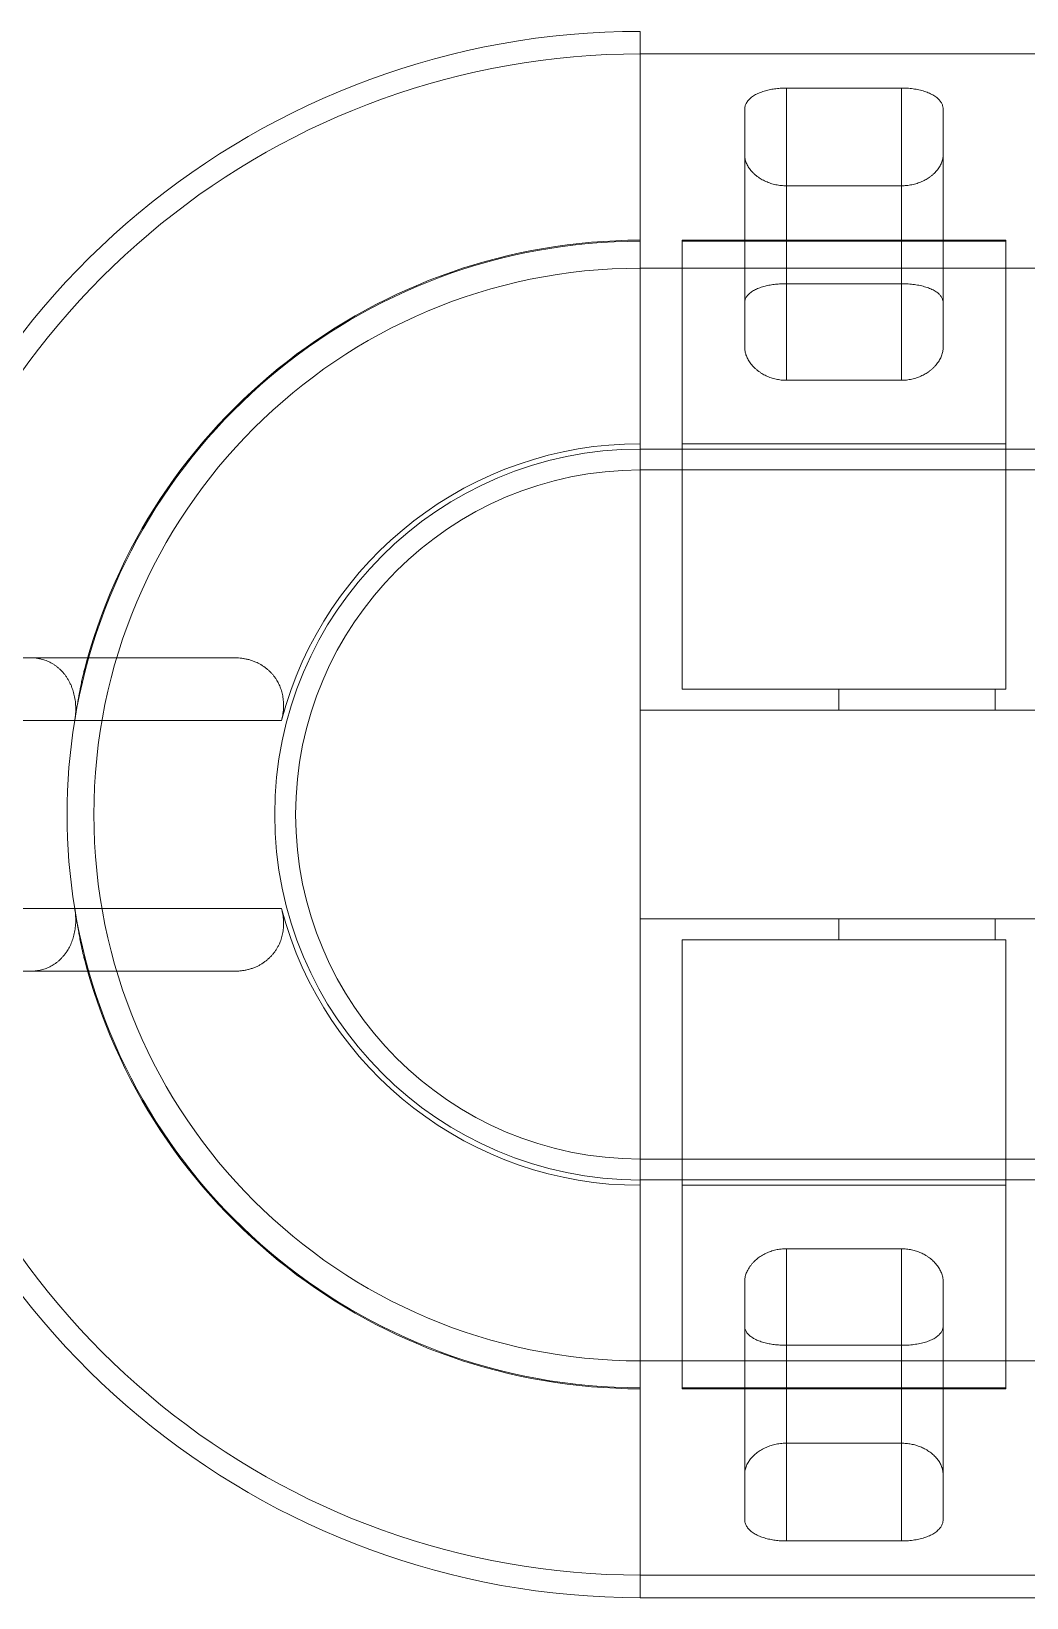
# Paper-space layout 'Presentación1' of a CAD drawing. Header units: millimetres. Extents: x 455 to 9071, y 15 to 4053.
# Drawn here: x 547.78 to 579.55, y 223.7 to 273.7 of the extents above; entities that cross this region are included whole.
import ezdxf

# ---------------------------------------------------------------- set-up
doc = ezdxf.new("R2010")
doc.units = ezdxf.units.MM
doc.layers.get('0').update_dxf_attribs({"color": 1})

psp = doc.layouts.new('Presentación1')

# ---------------------------------------------------------------- linework, layer by layer
at = {"linetype": 'Continuous', "lineweight": 15}
for p, q in [((567.215, 260.365, -2037.069), (567.215, 273.698, -2037.069)), ((567.215, 224.419, -2037.069), (567.215, 272.978, -2037.069)), ((687.215, 272.978, -2037.069), (567.215, 272.978, -2037.069)), ((571.882, 271.888, -2037.069), (575.548, 271.888, -2037.069)), ((571.882, 271.888, -2037.069), (571.882, 265.643, -2037.069)), ((575.548, 271.888, -2037.069), (575.548, 265.643, -2037.069)), ((570.548, 269.762, -2037.069), (570.548, 271.208, -2037.069)), ((570.548, 271.208, -2037.069), (570.548, 265.028, -2037.069)), ((576.882, 271.208, -2037.069), (576.882, 269.762, -2037.069)), ((576.882, 271.208, -2037.069), (576.882, 265.028, -2037.069)), ((570.548, 269.762, -2037.069), (570.548, 263.609, -2037.069)), ((576.882, 269.762, -2037.069), (576.882, 263.609, -2037.069)), ((575.548, 268.768, -2037.069), (571.882, 268.768, -2037.069)), ((571.882, 268.768, -2037.069), (571.882, 262.559, -2037.069)), ((575.548, 268.768, -2037.069), (575.548, 262.559, -2037.069)), ((567.215, 266.998, -2037.069), (567.215, 267.032, -2037.069)), ((567.215, 267.032, -2037.069), (567.215, 260.535, -2037.069)), ((568.548, 267.032, -2037.069), (568.548, 260.535, -2037.069)), ((578.882, 267.032, -2037.069), (568.548, 267.032, -2037.069)), ((568.548, 267.032, -2037.069), (568.548, 266.998, -2037.069)), ((578.882, 260.535, -2037.069), (578.882, 267.032, -2037.069)), ((578.882, 266.998, -2037.069), (578.882, 267.032, -2037.069)), ((567.215, 266.998, -2037.069), (567.215, 252.032, -2037.069)), ((578.882, 266.998, -2037.069), (568.548, 266.998, -2037.069)), ((568.548, 252.698, -2037.069), (568.548, 266.998, -2037.069)), ((578.882, 266.998, -2037.069), (578.882, 252.698, -2037.069)), ((567.215, 260.365, -2037.069), (567.215, 266.139, -2037.069)), ((687.215, 266.139, -2037.069), (567.215, 266.139, -2037.069)), ((571.882, 265.643, -2037.069), (575.548, 265.643, -2037.069)), ((570.548, 263.609, -2037.069), (570.548, 265.028, -2037.069)), ((576.882, 265.028, -2037.069), (576.882, 263.609, -2037.069)), ((575.548, 262.559, -2037.069), (571.882, 262.559, -2037.069)), ((567.215, 260.535, -2037.069), (567.215, 252.032, -2037.069)), ((578.882, 260.535, -2037.069), (568.548, 260.535, -2037.069)), ((568.548, 252.698, -2037.069), (568.548, 260.535, -2037.069)), ((578.882, 260.535, -2037.069), (578.882, 252.698, -2037.069)), ((687.215, 260.365, -2037.069), (567.215, 260.365, -2037.069)), ((567.215, 259.698, -2037.069), (567.215, 237.698, -2037.069)), ((687.215, 259.698, -2037.069), (567.215, 259.698, -2037.069)), ((542.788, 253.698, -2037.069), (549.627, 253.698, -2037.069)), ((543.456, 253.698, -2037.069), (547.779, 253.698, -2037.069)), ((547.779, 253.698, -2037.069), (554.288, 253.698, -2037.069)), ((554.288, 253.698, -2037.069), (549.627, 253.698, -2037.069)), ((578.882, 252.698, -2037.069), (568.548, 252.698, -2037.069)), ((573.548, 252.698, -2037.069), (568.548, 252.698, -2037.069)), ((573.548, 252.698, -2037.069), (573.548, 252.032, -2037.069)), ((573.548, 252.698, -2037.069), (578.548, 252.698, -2037.069)), ((578.548, 252.698, -2037.069), (578.548, 252.032, -2037.069)), ((578.882, 252.698, -2037.069), (578.548, 252.698, -2037.069)), ((567.215, 252.032, -2037.069), (615.215, 252.032, -2037.069)), ((567.215, 252.032, -2037.069), (573.548, 252.032, -2037.069)), ((578.548, 252.032, -2037.069), (573.548, 252.032, -2037.069)), ((578.548, 252.032, -2037.069), (585.215, 252.032, -2037.069)), ((542.412, 251.698, -2037.069), (549.163, 251.698, -2037.069)), ((549.166, 251.698, -2037.069), (555.765, 251.698, -2037.069)), ((542.412, 245.698, -2037.069), (549.163, 245.698, -2037.069)), ((549.166, 245.698, -2037.069), (555.765, 245.698, -2037.069)), ((615.215, 245.365, -2037.069), (567.215, 245.365, -2037.069)), ((567.215, 245.365, -2037.069), (567.215, 236.862, -2037.069)), ((573.548, 245.365, -2037.069), (567.215, 245.365, -2037.069)), ((567.215, 245.365, -2037.069), (567.215, 230.398, -2037.069)), ((578.548, 245.365, -2037.069), (573.548, 245.365, -2037.069)), ((573.548, 245.365, -2037.069), (573.548, 244.698, -2037.069)), ((585.215, 245.365, -2037.069), (578.548, 245.365, -2037.069)), ((578.548, 245.365, -2037.069), (578.548, 244.698, -2037.069)), ((568.548, 244.698, -2037.069), (573.548, 244.698, -2037.069)), ((568.548, 244.698, -2037.069), (578.882, 244.698, -2037.069)), ((568.548, 236.862, -2037.069), (568.548, 244.698, -2037.069)), ((568.548, 230.398, -2037.069), (568.548, 244.698, -2037.069)), ((573.548, 244.698, -2037.069), (578.548, 244.698, -2037.069)), ((578.548, 244.698, -2037.069), (578.882, 244.698, -2037.069)), ((578.882, 244.698, -2037.069), (578.882, 230.398, -2037.069)), ((578.882, 244.698, -2037.069), (578.882, 236.862, -2037.069)), ((542.788, 243.698, -2037.069), (549.627, 243.698, -2037.069)), ((547.779, 243.698, -2037.069), (543.456, 243.698, -2037.069)), ((547.779, 243.698, -2037.069), (554.288, 243.698, -2037.069)), ((549.627, 243.698, -2037.069), (554.288, 243.698, -2037.069)), ((687.215, 237.698, -2037.069), (567.215, 237.698, -2037.069)), ((687.215, 237.032, -2037.069), (567.215, 237.032, -2037.069)), ((567.215, 237.032, -2037.069), (567.215, 223.698, -2037.069)), ((567.215, 237.032, -2037.069), (567.215, 231.258, -2037.069)), ((567.215, 230.365, -2037.069), (567.215, 236.862, -2037.069)), ((568.548, 236.862, -2037.069), (568.548, 230.365, -2037.069)), ((578.882, 236.862, -2037.069), (568.548, 236.862, -2037.069)), ((578.882, 230.365, -2037.069), (578.882, 236.862, -2037.069)), ((575.548, 234.838, -2037.069), (571.882, 234.838, -2037.069)), ((571.882, 228.629, -2037.069), (571.882, 234.838, -2037.069)), ((575.548, 228.629, -2037.069), (575.548, 234.838, -2037.069)), ((570.548, 233.788, -2037.069), (570.548, 232.368, -2037.069)), ((570.548, 227.635, -2037.069), (570.548, 233.788, -2037.069)), ((576.882, 232.368, -2037.069), (576.882, 233.788, -2037.069)), ((576.882, 227.635, -2037.069), (576.882, 233.788, -2037.069)), ((570.548, 226.189, -2037.069), (570.548, 232.368, -2037.069)), ((576.882, 226.189, -2037.069), (576.882, 232.368, -2037.069)), ((571.882, 231.754, -2037.069), (575.548, 231.754, -2037.069)), ((571.882, 225.508, -2037.069), (571.882, 231.754, -2037.069)), ((575.548, 225.508, -2037.069), (575.548, 231.754, -2037.069)), ((687.215, 231.258, -2037.069), (567.215, 231.258, -2037.069)), ((567.215, 230.398, -2037.069), (567.215, 230.365, -2037.069)), ((568.548, 230.398, -2037.069), (568.548, 230.365, -2037.069)), ((578.882, 230.398, -2037.069), (568.548, 230.398, -2037.069)), ((578.882, 230.365, -2037.069), (568.548, 230.365, -2037.069)), ((578.882, 230.365, -2037.069), (578.882, 230.398, -2037.069)), ((575.548, 228.629, -2037.069), (571.882, 228.629, -2037.069)), ((570.548, 227.635, -2037.069), (570.548, 226.189, -2037.069)), ((576.882, 226.189, -2037.069), (576.882, 227.635, -2037.069)), ((571.882, 225.508, -2037.069), (575.548, 225.508, -2037.069)), ((687.215, 224.419, -2037.069), (567.215, 224.419, -2037.069)), ((567.215, 223.698, -2037.069), (687.215, 223.698, -2037.069))]:
    psp.add_line(p, q, dxfattribs=at)
for radius, start, end in [(25, 90, 169.6529), (24.279, 90, 168.1156), (18.333, 90, 165.8212), (18.3, 90, 170.5646), (17.44, 90, 270), (11.837, 90, 165.3185), (11.667, 90, 270), (11.667, 90, 270), (11, 90, 270), (18.297, 170.5631, 189.4369), (18.3, 189.4354, 270), (11.837, 194.6815, 270), (25, 190.3474, 270), (18.333, 194.1788, 270), (24.279, 191.8844, 270)]:
    psp.add_arc((567.215, 248.698, -2037.069), radius, start, end, dxfattribs=at)
for points, knots in [([(570.548, 271.208, -2037.069), (570.549, 271.224, -2037.069), (570.55, 271.256, -2037.069), (570.559, 271.305, -2037.069), (570.574, 271.352, -2037.069), (570.597, 271.401, -2037.069), (570.627, 271.451, -2037.069), (570.666, 271.501, -2037.069), (570.713, 271.549, -2037.069), (570.768, 271.595, -2037.069), (570.829, 271.638, -2037.069), (570.894, 271.677, -2037.069), (570.964, 271.712, -2037.069), (571.04, 271.745, -2037.069), (571.121, 271.775, -2037.069), (571.204, 271.8, -2037.069), (571.287, 271.822, -2037.069), (571.371, 271.84, -2037.069), (571.457, 271.856, -2037.069), (571.546, 271.868, -2037.069), (571.633, 271.878, -2037.069), (571.718, 271.884, -2037.069), (571.799, 271.888, -2037.069), (571.854, 271.888, -2037.069), (571.882, 271.888, -2037.069)], [0, 0, 0, 0, 0.0457008, 0.0914841, 0.1372632, 0.1829595, 0.2347211, 0.2866993, 0.3387322, 0.3906757, 0.4424074, 0.4897467, 0.5372988, 0.5849054, 0.6324246, 0.6797366, 0.7215369, 0.7635114, 0.8055373, 0.8474975, 0.8892822, 0.9261761, 0.963108, 1, 1, 1, 1]), ([(575.548, 271.888, -2037.069), (575.578, 271.888, -2037.069), (575.637, 271.888, -2037.069), (575.729, 271.883, -2037.069), (575.825, 271.875, -2037.069), (575.923, 271.863, -2037.069), (576.018, 271.848, -2037.069), (576.112, 271.83, -2037.069), (576.201, 271.807, -2037.069), (576.287, 271.782, -2037.069), (576.369, 271.753, -2037.069), (576.446, 271.721, -2037.069), (576.52, 271.686, -2037.069), (576.588, 271.646, -2037.069), (576.65, 271.605, -2037.069), (576.702, 271.563, -2037.069), (576.746, 271.52, -2037.069), (576.782, 271.479, -2037.069), (576.813, 271.436, -2037.069), (576.838, 271.391, -2037.069), (576.858, 271.347, -2037.069), (576.871, 271.301, -2037.069), (576.88, 271.255, -2037.069), (576.881, 271.223, -2037.069), (576.882, 271.208, -2037.069)], [0, 0, 0, 0, 0.03967, 0.079339, 0.124961, 0.170738, 0.216524, 0.262155, 0.308745, 0.355481, 0.402229, 0.448833, 0.498675, 0.548665, 0.598669, 0.648529, 0.692404, 0.736401, 0.780445, 0.824456, 0.868345, 0.912217, 0.956126, 1, 1, 1, 1]), ([(571.882, 268.768, -2037.069), (571.853, 268.768, -2037.069), (571.796, 268.769, -2037.069), (571.71, 268.776, -2037.069), (571.625, 268.787, -2037.069), (571.541, 268.802, -2037.069), (571.459, 268.822, -2037.069), (571.378, 268.845, -2037.069), (571.299, 268.873, -2037.069), (571.221, 268.905, -2037.069), (571.145, 268.942, -2037.069), (571.073, 268.982, -2037.069), (571.001, 269.027, -2037.069), (570.931, 269.078, -2037.069), (570.863, 269.134, -2037.069), (570.802, 269.193, -2037.069), (570.748, 269.254, -2037.069), (570.701, 269.315, -2037.069), (570.661, 269.376, -2037.069), (570.626, 269.439, -2037.069), (570.598, 269.503, -2037.069), (570.576, 269.567, -2037.069), (570.56, 269.632, -2037.069), (570.55, 269.697, -2037.069), (570.549, 269.74, -2037.069), (570.548, 269.762, -2037.069)], [0, 0, 0, 0, 0.036433, 0.072931, 0.109367, 0.146857, 0.184457, 0.222073, 0.259581, 0.300585, 0.341696, 0.382826, 0.423854, 0.472584, 0.521437, 0.570308, 0.619064, 0.666305, 0.713665, 0.761073, 0.808449, 0.855703, 0.903789, 0.951914, 1, 1, 1, 1]), ([(576.882, 269.762, -2037.069), (576.881, 269.74, -2037.069), (576.88, 269.697, -2037.069), (576.87, 269.632, -2037.069), (576.854, 269.567, -2037.069), (576.831, 269.502, -2037.069), (576.803, 269.437, -2037.069), (576.768, 269.374, -2037.069), (576.727, 269.312, -2037.069), (576.68, 269.252, -2037.069), (576.627, 269.193, -2037.069), (576.568, 269.136, -2037.069), (576.503, 269.081, -2037.069), (576.437, 269.032, -2037.069), (576.371, 268.99, -2037.069), (576.306, 268.953, -2037.069), (576.237, 268.918, -2037.069), (576.165, 268.887, -2037.069), (576.09, 268.858, -2037.069), (576.011, 268.833, -2037.069), (575.929, 268.811, -2037.069), (575.844, 268.793, -2037.069), (575.757, 268.78, -2037.069), (575.678, 268.772, -2037.069), (575.609, 268.768, -2037.069), (575.569, 268.768, -2037.069), (575.548, 268.768, -2037.069)], [0, 0, 0, 0, 0.047962, 0.096084, 0.144283, 0.19248, 0.240592, 0.288548, 0.335637, 0.382934, 0.430311, 0.477656, 0.524879, 0.571919, 0.609369, 0.646941, 0.684535, 0.722071, 0.759492, 0.797233, 0.835157, 0.873124, 0.911012, 0.948721, 0.97436, 1, 1, 1, 1]), ([(570.548, 265.028, -2037.069), (570.549, 265.044, -2037.069), (570.55, 265.075, -2037.069), (570.56, 265.121, -2037.069), (570.576, 265.166, -2037.069), (570.599, 265.211, -2037.069), (570.63, 265.256, -2037.069), (570.669, 265.301, -2037.069), (570.715, 265.343, -2037.069), (570.769, 265.384, -2037.069), (570.829, 265.422, -2037.069), (570.893, 265.456, -2037.069), (570.961, 265.486, -2037.069), (571.035, 265.515, -2037.069), (571.114, 265.541, -2037.069), (571.194, 265.563, -2037.069), (571.276, 265.582, -2037.069), (571.359, 265.599, -2037.069), (571.444, 265.612, -2037.069), (571.532, 265.624, -2037.069), (571.62, 265.632, -2037.069), (571.707, 265.638, -2037.069), (571.794, 265.642, -2037.069), (571.853, 265.642, -2037.069), (571.882, 265.643, -2037.069)], [0, 0, 0, 0, 0.046677, 0.093445, 0.140209, 0.18688, 0.237351, 0.288032, 0.33877, 0.38942, 0.439866, 0.486123, 0.532578, 0.579088, 0.625517, 0.671754, 0.713502, 0.755415, 0.797379, 0.839284, 0.881019, 0.920663, 0.960358, 1, 1, 1, 1]), ([(575.548, 265.643, -2037.069), (575.576, 265.643, -2037.069), (575.632, 265.642, -2037.069), (575.721, 265.639, -2037.069), (575.817, 265.632, -2037.069), (575.918, 265.622, -2037.069), (576.016, 265.608, -2037.069), (576.111, 265.591, -2037.069), (576.203, 265.571, -2037.069), (576.291, 265.548, -2037.069), (576.374, 265.522, -2037.069), (576.452, 265.493, -2037.069), (576.526, 265.461, -2037.069), (576.595, 265.425, -2037.069), (576.657, 265.387, -2037.069), (576.708, 265.349, -2037.069), (576.752, 265.31, -2037.069), (576.787, 265.272, -2037.069), (576.817, 265.233, -2037.069), (576.841, 265.192, -2037.069), (576.86, 265.152, -2037.069), (576.872, 265.111, -2037.069), (576.88, 265.07, -2037.069), (576.881, 265.042, -2037.069), (576.882, 265.028, -2037.069)], [0, 0, 0, 0, 0.037726, 0.075451, 0.122579, 0.169871, 0.217169, 0.264303, 0.312107, 0.360066, 0.408035, 0.455852, 0.506146, 0.556594, 0.607055, 0.657366, 0.700834, 0.744426, 0.788066, 0.831672, 0.875153, 0.916757, 0.958394, 1, 1, 1, 1]), ([(571.882, 262.559, -2037.069), (571.854, 262.559, -2037.069), (571.798, 262.56, -2037.069), (571.714, 262.567, -2037.069), (571.631, 262.579, -2037.069), (571.549, 262.595, -2037.069), (571.469, 262.615, -2037.069), (571.389, 262.639, -2037.069), (571.312, 262.668, -2037.069), (571.236, 262.701, -2037.069), (571.163, 262.737, -2037.069), (571.091, 262.779, -2037.069), (571.019, 262.826, -2037.069), (570.949, 262.878, -2037.069), (570.884, 262.934, -2037.069), (570.825, 262.991, -2037.069), (570.772, 263.051, -2037.069), (570.724, 263.112, -2037.069), (570.681, 263.175, -2037.069), (570.645, 263.239, -2037.069), (570.614, 263.303, -2037.069), (570.589, 263.367, -2037.069), (570.571, 263.428, -2037.069), (570.558, 263.489, -2037.069), (570.55, 263.549, -2037.069), (570.549, 263.589, -2037.069), (570.548, 263.609, -2037.069)], [0, 0, 0, 0, 0.035227, 0.070455, 0.106287, 0.142229, 0.178188, 0.214038, 0.252355, 0.290771, 0.329205, 0.367547, 0.413061, 0.458723, 0.504459, 0.55017, 0.595728, 0.642008, 0.688399, 0.734833, 0.781239, 0.827533, 0.870622, 0.913767, 0.956911, 1, 1, 1, 1]), ([(576.882, 263.609, -2037.069), (576.881, 263.587, -2037.069), (576.88, 263.543, -2037.069), (576.87, 263.477, -2037.069), (576.854, 263.41, -2037.069), (576.833, 263.343, -2037.069), (576.805, 263.277, -2037.069), (576.771, 263.211, -2037.069), (576.73, 263.146, -2037.069), (576.683, 263.081, -2037.069), (576.63, 263.018, -2037.069), (576.571, 262.957, -2037.069), (576.505, 262.898, -2037.069), (576.439, 262.846, -2037.069), (576.373, 262.8, -2037.069), (576.309, 262.761, -2037.069), (576.241, 262.724, -2037.069), (576.17, 262.69, -2037.069), (576.095, 262.658, -2037.069), (576.014, 262.63, -2037.069), (575.929, 262.606, -2037.069), (575.842, 262.586, -2037.069), (575.76, 262.573, -2037.069), (575.684, 262.564, -2037.069), (575.617, 262.56, -2037.069), (575.571, 262.559, -2037.069), (575.548, 262.559, -2037.069)], [0, 0, 0, 0, 0.047388, 0.094926, 0.142537, 0.190147, 0.237681, 0.285068, 0.332858, 0.380856, 0.428933, 0.476976, 0.524898, 0.572637, 0.609793, 0.647069, 0.684364, 0.7216, 0.758724, 0.797543, 0.836493, 0.875423, 0.914215, 0.9428, 0.971416, 1, 1, 1, 1]), ([(547.779, 253.698, -2037.069), (547.814, 253.698, -2037.069), (547.885, 253.696, -2037.069), (547.99, 253.683, -2037.069), (548.087, 253.664, -2037.069), (548.174, 253.639, -2037.069), (548.252, 253.612, -2037.069), (548.33, 253.579, -2037.069), (548.407, 253.541, -2037.069), (548.484, 253.496, -2037.069), (548.56, 253.444, -2037.069), (548.635, 253.386, -2037.069), (548.706, 253.321, -2037.069), (548.775, 253.25, -2037.069), (548.839, 253.175, -2037.069), (548.897, 253.095, -2037.069), (548.951, 253.011, -2037.069), (549.001, 252.922, -2037.069), (549.046, 252.827, -2037.069), (549.084, 252.732, -2037.069), (549.115, 252.637, -2037.069), (549.14, 252.545, -2037.069), (549.161, 252.45, -2037.069), (549.178, 252.352, -2037.069), (549.19, 252.249, -2037.069), (549.196, 252.143, -2037.069), (549.197, 252.032, -2037.069), (549.192, 251.921, -2037.069), (549.183, 251.809, -2037.069), (549.171, 251.735, -2037.069), (549.166, 251.698, -2037.069)], [0, 0, 0, 0, 0.04714, 0.09431, 0.141447, 0.17771, 0.214004, 0.250295, 0.286553, 0.324588, 0.362739, 0.400931, 0.439103, 0.477206, 0.515209, 0.550578, 0.586063, 0.621567, 0.657014, 0.692351, 0.722167, 0.752084, 0.782027, 0.811926, 0.841726, 0.87329, 0.904986, 0.93673, 0.968432, 1, 1, 1, 1]), ([(549.627, 253.698, -2037.069), (549.624, 253.698, -2037.069), (549.618, 253.697, -2037.069), (549.608, 253.687, -2037.069), (549.597, 253.672, -2037.069), (549.585, 253.65, -2037.069), (549.572, 253.622, -2037.069), (549.558, 253.587, -2037.069), (549.544, 253.548, -2037.069), (549.528, 253.503, -2037.069), (549.512, 253.452, -2037.069), (549.496, 253.395, -2037.069), (549.478, 253.333, -2037.069), (549.459, 253.264, -2037.069), (549.447, 253.214, -2037.069), (549.44, 253.189, -2037.069)], [0, 0, 0, 0, 0.075549, 0.151157, 0.226707, 0.304476, 0.382308, 0.460077, 0.535616, 0.611212, 0.686751, 0.764432, 0.842176, 0.919858, 1, 1, 1, 1]), ([(555.765, 251.698, -2037.069), (555.772, 251.729, -2037.069), (555.788, 251.791, -2037.069), (555.805, 251.885, -2037.069), (555.818, 251.979, -2037.069), (555.827, 252.073, -2037.069), (555.83, 252.166, -2037.069), (555.828, 252.259, -2037.069), (555.822, 252.35, -2037.069), (555.81, 252.439, -2037.069), (555.794, 252.526, -2037.069), (555.774, 252.609, -2037.069), (555.75, 252.689, -2037.069), (555.722, 252.766, -2037.069), (555.69, 252.84, -2037.069), (555.655, 252.91, -2037.069), (555.613, 252.984, -2037.069), (555.565, 253.059, -2037.069), (555.508, 253.134, -2037.069), (555.448, 253.205, -2037.069), (555.384, 253.27, -2037.069), (555.318, 253.33, -2037.069), (555.249, 253.386, -2037.069), (555.176, 253.438, -2037.069), (555.101, 253.485, -2037.069), (555.023, 253.527, -2037.069), (554.935, 253.569, -2037.069), (554.834, 253.608, -2037.069), (554.722, 253.643, -2037.069), (554.611, 253.668, -2037.069), (554.502, 253.686, -2037.069), (554.395, 253.696, -2037.069), (554.324, 253.698, -2037.069), (554.288, 253.698, -2037.069)], [0, 0, 0, 0, 0.026227, 0.052546, 0.07889, 0.105195, 0.131411, 0.157662, 0.184004, 0.210384, 0.236738, 0.262999, 0.288745, 0.314553, 0.340392, 0.366218, 0.391981, 0.424932, 0.45797, 0.491075, 0.524203, 0.557298, 0.590286, 0.62467, 0.659085, 0.693505, 0.727894, 0.775028, 0.822194, 0.869333, 0.912881, 0.95645, 1, 1, 1, 1]), ([(549.44, 253.189, -2037.069), (549.434, 253.164, -2037.069), (549.421, 253.113, -2037.069), (549.403, 253.031, -2037.069), (549.384, 252.944, -2037.069), (549.365, 252.852, -2037.069), (549.346, 252.756, -2037.069), (549.328, 252.657, -2037.069), (549.309, 252.556, -2037.069), (549.291, 252.453, -2037.069), (549.272, 252.347, -2037.069), (549.253, 252.237, -2037.069), (549.234, 252.125, -2037.069), (549.217, 252.024, -2037.069), (549.202, 251.934, -2037.069), (549.189, 251.856, -2037.069), (549.176, 251.777, -2037.069), (549.167, 251.725, -2037.069), (549.163, 251.698, -2037.069)], [0, 0, 0, 0, 0.066779, 0.13361, 0.200389, 0.269107, 0.337883, 0.406602, 0.473381, 0.540212, 0.606992, 0.675712, 0.744489, 0.813209, 0.859767, 0.906324, 0.953162, 1, 1, 1, 1]), ([(549.166, 245.698, -2037.069), (549.171, 245.664, -2037.069), (549.181, 245.596, -2037.069), (549.191, 245.493, -2037.069), (549.196, 245.39, -2037.069), (549.197, 245.287, -2037.069), (549.193, 245.187, -2037.069), (549.183, 245.088, -2037.069), (549.169, 244.991, -2037.069), (549.151, 244.896, -2037.069), (549.128, 244.804, -2037.069), (549.101, 244.715, -2037.069), (549.07, 244.629, -2037.069), (549.035, 244.547, -2037.069), (548.997, 244.468, -2037.069), (548.955, 244.393, -2037.069), (548.907, 244.317, -2037.069), (548.852, 244.24, -2037.069), (548.79, 244.164, -2037.069), (548.724, 244.094, -2037.069), (548.656, 244.029, -2037.069), (548.585, 243.971, -2037.069), (548.513, 243.92, -2037.069), (548.441, 243.875, -2037.069), (548.367, 243.836, -2037.069), (548.293, 243.801, -2037.069), (548.217, 243.772, -2037.069), (548.139, 243.747, -2037.069), (548.059, 243.727, -2037.069), (547.979, 243.713, -2037.069), (547.905, 243.704, -2037.069), (547.838, 243.699, -2037.069), (547.798, 243.699, -2037.069), (547.779, 243.698, -2037.069)], [0, 0, 0, 0, 0.029179, 0.058462, 0.087779, 0.117058, 0.146232, 0.175379, 0.204621, 0.233903, 0.263161, 0.292322, 0.321934, 0.351616, 0.381333, 0.411035, 0.440664, 0.477361, 0.514158, 0.551027, 0.587918, 0.624767, 0.661497, 0.696652, 0.731839, 0.76703, 0.802189, 0.838352, 0.874545, 0.910739, 0.946905, 0.973452, 1, 1, 1, 1]), ([(549.163, 245.698, -2037.069), (549.169, 245.661, -2037.069), (549.181, 245.586, -2037.069), (549.2, 245.474, -2037.069), (549.219, 245.362, -2037.069), (549.238, 245.249, -2037.069), (549.257, 245.137, -2037.069), (549.276, 245.028, -2037.069), (549.295, 244.923, -2037.069), (549.313, 244.82, -2037.069), (549.332, 244.72, -2037.069), (549.35, 244.621, -2037.069), (549.369, 244.526, -2037.069), (549.386, 244.444, -2037.069), (549.401, 244.374, -2037.069), (549.414, 244.317, -2037.069), (549.427, 244.261, -2037.069), (549.436, 244.225, -2037.069), (549.44, 244.208, -2037.069)], [0, 0, 0, 0, 0.06678, 0.133613, 0.200393, 0.269114, 0.33789, 0.406609, 0.473391, 0.540223, 0.607005, 0.675728, 0.744508, 0.813231, 0.859783, 0.906335, 0.953167, 1, 1, 1, 1]), ([(554.288, 243.698, -2037.069), (554.326, 243.699, -2037.069), (554.403, 243.701, -2037.069), (554.517, 243.713, -2037.069), (554.63, 243.732, -2037.069), (554.742, 243.759, -2037.069), (554.852, 243.795, -2037.069), (554.954, 243.836, -2037.069), (555.047, 243.882, -2037.069), (555.131, 243.93, -2037.069), (555.214, 243.985, -2037.069), (555.294, 244.046, -2037.069), (555.37, 244.113, -2037.069), (555.44, 244.184, -2037.069), (555.504, 244.258, -2037.069), (555.562, 244.334, -2037.069), (555.616, 244.416, -2037.069), (555.664, 244.504, -2037.069), (555.705, 244.591, -2037.069), (555.739, 244.676, -2037.069), (555.766, 244.759, -2037.069), (555.789, 244.845, -2037.069), (555.807, 244.934, -2037.069), (555.82, 245.025, -2037.069), (555.828, 245.118, -2037.069), (555.83, 245.214, -2037.069), (555.827, 245.311, -2037.069), (555.819, 245.408, -2037.069), (555.806, 245.506, -2037.069), (555.788, 245.602, -2037.069), (555.773, 245.666, -2037.069), (555.765, 245.698, -2037.069)], [0, 0, 0, 0, 0.046404, 0.092925, 0.139492, 0.186045, 0.232534, 0.278919, 0.316777, 0.354745, 0.392749, 0.43073, 0.468643, 0.506466, 0.539887, 0.573414, 0.606954, 0.640437, 0.673822, 0.700895, 0.728059, 0.755242, 0.782384, 0.809438, 0.836608, 0.863884, 0.891198, 0.918478, 0.945651, 0.972825, 1, 1, 1, 1]), ([(549.44, 244.208, -2037.069), (549.446, 244.183, -2037.069), (549.459, 244.135, -2037.069), (549.477, 244.068, -2037.069), (549.494, 244.006, -2037.069), (549.511, 243.948, -2037.069), (549.528, 243.896, -2037.069), (549.544, 243.849, -2037.069), (549.558, 243.809, -2037.069), (549.572, 243.775, -2037.069), (549.585, 243.747, -2037.069), (549.597, 243.725, -2037.069), (549.609, 243.709, -2037.069), (549.619, 243.7, -2037.069), (549.624, 243.699, -2037.069), (549.627, 243.698, -2037.069)], [0, 0, 0, 0, 0.076355, 0.152766, 0.229121, 0.307669, 0.38628, 0.464827, 0.541192, 0.617617, 0.693981, 0.772618, 0.851321, 0.929957, 1, 1, 1, 1]), ([(571.882, 234.838, -2037.069), (571.853, 234.837, -2037.069), (571.794, 234.836, -2037.069), (571.707, 234.829, -2037.069), (571.621, 234.817, -2037.069), (571.538, 234.8, -2037.069), (571.457, 234.779, -2037.069), (571.378, 234.754, -2037.069), (571.303, 234.725, -2037.069), (571.228, 234.692, -2037.069), (571.154, 234.655, -2037.069), (571.081, 234.612, -2037.069), (571.013, 234.567, -2037.069), (570.949, 234.519, -2037.069), (570.885, 234.464, -2037.069), (570.823, 234.403, -2037.069), (570.762, 234.335, -2037.069), (570.71, 234.265, -2037.069), (570.664, 234.194, -2037.069), (570.627, 234.124, -2037.069), (570.598, 234.055, -2037.069), (570.576, 233.988, -2037.069), (570.56, 233.921, -2037.069), (570.55, 233.854, -2037.069), (570.549, 233.81, -2037.069), (570.548, 233.788, -2037.069)], [0, 0, 0, 0, 0.036709, 0.073554, 0.110411, 0.147134, 0.183561, 0.220088, 0.256633, 0.29308, 0.334293, 0.375637, 0.417049, 0.458441, 0.499692, 0.551794, 0.604066, 0.656416, 0.708728, 0.760863, 0.808615, 0.856481, 0.904384, 0.952248, 1, 1, 1, 1]), ([(576.882, 233.788, -2037.069), (576.881, 233.811, -2037.069), (576.88, 233.858, -2037.069), (576.868, 233.929, -2037.069), (576.851, 233.998, -2037.069), (576.828, 234.066, -2037.069), (576.799, 234.132, -2037.069), (576.764, 234.197, -2037.069), (576.723, 234.262, -2037.069), (576.675, 234.325, -2037.069), (576.624, 234.386, -2037.069), (576.568, 234.443, -2037.069), (576.508, 234.496, -2037.069), (576.443, 234.548, -2037.069), (576.373, 234.597, -2037.069), (576.303, 234.639, -2037.069), (576.235, 234.676, -2037.069), (576.169, 234.708, -2037.069), (576.1, 234.736, -2037.069), (576.028, 234.762, -2037.069), (575.953, 234.784, -2037.069), (575.876, 234.803, -2037.069), (575.797, 234.818, -2037.069), (575.716, 234.829, -2037.069), (575.634, 234.836, -2037.069), (575.578, 234.838, -2037.069), (575.549, 234.838, -2037.069), (575.548, 234.838, -2037.069)], [0, 0, 0, 0, 0.05059, 0.101226, 0.151817, 0.199003, 0.24635, 0.293769, 0.341173, 0.388488, 0.435651, 0.479173, 0.522835, 0.566522, 0.610138, 0.65362, 0.687927, 0.722346, 0.756787, 0.791173, 0.825451, 0.860006, 0.894727, 0.929489, 0.964183, 0.998718, 1, 1, 1, 1]), ([(570.548, 232.368, -2037.069), (570.549, 232.352, -2037.069), (570.55, 232.32, -2037.069), (570.561, 232.272, -2037.069), (570.579, 232.224, -2037.069), (570.603, 232.179, -2037.069), (570.635, 232.134, -2037.069), (570.674, 232.091, -2037.069), (570.72, 232.05, -2037.069), (570.773, 232.01, -2037.069), (570.833, 231.973, -2037.069), (570.897, 231.939, -2037.069), (570.966, 231.908, -2037.069), (571.039, 231.881, -2037.069), (571.116, 231.855, -2037.069), (571.198, 231.833, -2037.069), (571.281, 231.813, -2037.069), (571.364, 231.797, -2037.069), (571.448, 231.784, -2037.069), (571.534, 231.773, -2037.069), (571.622, 231.764, -2037.069), (571.71, 231.758, -2037.069), (571.796, 231.755, -2037.069), (571.853, 231.754, -2037.069), (571.882, 231.754, -2037.069)], [0, 0, 0, 0, 0.048858, 0.097879, 0.146948, 0.195953, 0.244797, 0.293817, 0.343038, 0.392312, 0.441505, 0.490501, 0.53571, 0.581106, 0.626559, 0.671936, 0.717124, 0.758099, 0.799234, 0.840416, 0.881542, 0.922509, 0.961254, 1, 1, 1, 1]), ([(575.548, 231.754, -2037.069), (575.577, 231.754, -2037.069), (575.633, 231.755, -2037.069), (575.717, 231.758, -2037.069), (575.807, 231.764, -2037.069), (575.901, 231.773, -2037.069), (576, 231.786, -2037.069), (576.095, 231.802, -2037.069), (576.188, 231.822, -2037.069), (576.276, 231.844, -2037.069), (576.361, 231.87, -2037.069), (576.44, 231.898, -2037.069), (576.514, 231.93, -2037.069), (576.584, 231.965, -2037.069), (576.647, 232.004, -2037.069), (576.704, 232.044, -2037.069), (576.75, 232.085, -2037.069), (576.788, 232.126, -2037.069), (576.818, 232.166, -2037.069), (576.843, 232.207, -2037.069), (576.861, 232.249, -2037.069), (576.873, 232.29, -2037.069), (576.88, 232.33, -2037.069), (576.881, 232.356, -2037.069), (576.882, 232.368, -2037.069)], [0, 0, 0, 0, 0.038331, 0.076707, 0.115038, 0.162147, 0.209418, 0.256694, 0.303812, 0.351992, 0.400327, 0.448671, 0.496865, 0.547888, 0.599068, 0.65026, 0.7013, 0.745569, 0.789962, 0.834406, 0.878814, 0.923094, 0.961547, 1, 1, 1, 1]), ([(571.882, 228.629, -2037.069), (571.876, 228.629, -2037.069), (571.841, 228.629, -2037.069), (571.775, 228.626, -2037.069), (571.686, 228.618, -2037.069), (571.597, 228.605, -2037.069), (571.511, 228.588, -2037.069), (571.428, 228.567, -2037.069), (571.348, 228.541, -2037.069), (571.271, 228.513, -2037.069), (571.194, 228.479, -2037.069), (571.118, 228.441, -2037.069), (571.044, 228.398, -2037.069), (570.975, 228.352, -2037.069), (570.912, 228.304, -2037.069), (570.855, 228.254, -2037.069), (570.803, 228.204, -2037.069), (570.756, 228.152, -2037.069), (570.714, 228.099, -2037.069), (570.674, 228.041, -2037.069), (570.637, 227.979, -2037.069), (570.605, 227.912, -2037.069), (570.58, 227.844, -2037.069), (570.562, 227.776, -2037.069), (570.551, 227.706, -2037.069), (570.549, 227.659, -2037.069), (570.548, 227.635, -2037.069)], [0, 0, 0, 0, 0.006838, 0.045146, 0.083592, 0.122049, 0.16037, 0.19849, 0.23672, 0.274966, 0.313107, 0.356341, 0.399685, 0.443046, 0.486305, 0.527964, 0.56972, 0.611518, 0.653294, 0.694971, 0.745057, 0.795279, 0.845552, 0.895783, 0.945877, 1, 1, 1, 1]), ([(576.882, 227.635, -2037.069), (576.881, 227.659, -2037.069), (576.879, 227.708, -2037.069), (576.867, 227.78, -2037.069), (576.848, 227.85, -2037.069), (576.822, 227.917, -2037.069), (576.792, 227.979, -2037.069), (576.756, 228.042, -2037.069), (576.714, 228.103, -2037.069), (576.665, 228.163, -2037.069), (576.612, 228.219, -2037.069), (576.556, 228.272, -2037.069), (576.496, 228.321, -2037.069), (576.431, 228.368, -2037.069), (576.361, 228.413, -2037.069), (576.291, 228.452, -2037.069), (576.222, 228.485, -2037.069), (576.155, 228.514, -2037.069), (576.084, 228.54, -2037.069), (576.011, 228.564, -2037.069), (575.937, 228.584, -2037.069), (575.861, 228.6, -2037.069), (575.784, 228.613, -2037.069), (575.706, 228.622, -2037.069), (575.628, 228.628, -2037.069), (575.575, 228.629, -2037.069), (575.548, 228.629, -2037.069)], [0, 0, 0, 0, 0.053735, 0.107525, 0.16126, 0.208256, 0.255424, 0.302665, 0.349889, 0.397019, 0.44399, 0.486688, 0.529526, 0.572389, 0.615186, 0.657848, 0.692563, 0.727395, 0.762249, 0.79705, 0.831738, 0.865306, 0.899011, 0.932756, 0.966446, 1, 1, 1, 1]), ([(570.548, 226.189, -2037.069), (570.549, 226.171, -2037.069), (570.55, 226.136, -2037.069), (570.562, 226.083, -2037.069), (570.58, 226.031, -2037.069), (570.606, 225.98, -2037.069), (570.638, 225.93, -2037.069), (570.679, 225.882, -2037.069), (570.727, 225.835, -2037.069), (570.782, 225.791, -2037.069), (570.844, 225.749, -2037.069), (570.912, 225.711, -2037.069), (570.983, 225.676, -2037.069), (571.058, 225.645, -2037.069), (571.138, 225.617, -2037.069), (571.222, 225.591, -2037.069), (571.307, 225.57, -2037.069), (571.393, 225.552, -2037.069), (571.477, 225.538, -2037.069), (571.564, 225.526, -2037.069), (571.653, 225.517, -2037.069), (571.735, 225.512, -2037.069), (571.812, 225.509, -2037.069), (571.858, 225.509, -2037.069), (571.882, 225.508, -2037.069)], [0, 0, 0, 0, 0.050139, 0.100447, 0.150803, 0.201094, 0.251219, 0.301542, 0.352078, 0.402667, 0.453167, 0.50346, 0.549363, 0.595469, 0.641632, 0.687707, 0.733584, 0.774216, 0.81501, 0.855857, 0.896641, 0.937259, 0.968629, 1, 1, 1, 1]), ([(575.548, 225.508, -2037.069), (575.579, 225.509, -2037.069), (575.641, 225.509, -2037.069), (575.733, 225.514, -2037.069), (575.826, 225.522, -2037.069), (575.921, 225.533, -2037.069), (576.017, 225.548, -2037.069), (576.11, 225.567, -2037.069), (576.199, 225.589, -2037.069), (576.285, 225.614, -2037.069), (576.368, 225.643, -2037.069), (576.445, 225.675, -2037.069), (576.518, 225.71, -2037.069), (576.586, 225.749, -2037.069), (576.649, 225.792, -2037.069), (576.705, 225.837, -2037.069), (576.751, 225.882, -2037.069), (576.789, 225.927, -2037.069), (576.819, 225.971, -2037.069), (576.844, 226.017, -2037.069), (576.862, 226.063, -2037.069), (576.874, 226.107, -2037.069), (576.881, 226.15, -2037.069), (576.881, 226.176, -2037.069), (576.882, 226.189, -2037.069)], [0, 0, 0, 0, 0.04145, 0.082962, 0.124413, 0.170037, 0.215813, 0.261597, 0.307231, 0.354424, 0.401764, 0.449115, 0.496326, 0.54726, 0.598347, 0.649447, 0.700401, 0.745401, 0.790527, 0.835703, 0.880842, 0.925855, 0.962927, 1, 1, 1, 1])]:
    psp.add_open_spline(points, degree=3, knots=knots, dxfattribs=at)

doc.saveas('drawing.dxf')
